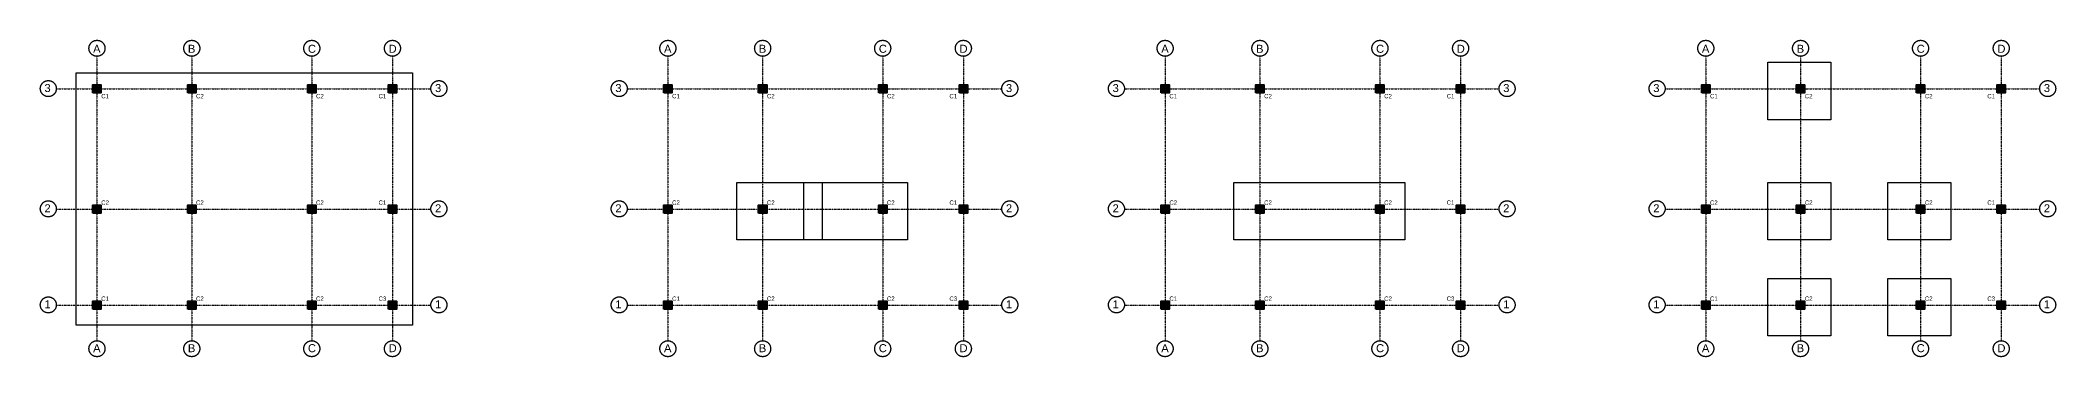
# Model space of a CAD drawing. Header units: inches. Extents: x 115570 to 265311, y 61168 to 314550.
# Drawn here: x 195852 to 198875, y 85939 to 86414 of the extents above; entities that cross this region are included whole.
import ezdxf

# ---------------------------------------------------------------- set-up
doc = ezdxf.new("R2010")
doc.units = ezdxf.units.IN
doc.header["$MEASUREMENT"] = 0
doc.linetypes.add('ACAD_ISO08W100', pattern=[36, 24, -3, 6, -3])
doc.layers.get('0').update_dxf_attribs({"lineweight": 25})
doc.layers.add('0 Footing (F1)', color=7, linetype='Continuous')
doc.layers.add('0 wall', color=7, linetype='Continuous', lineweight=40)
doc.layers.add('0_center line', color=4, linetype='ACAD_ISO08W100', transparency=0.5)
doc.styles.get("Standard").update_dxf_attribs({"font": 'arial.ttf'})

msp = doc.modelspace()

# ---------------------------------------------------------------- hatches: boundary and pattern name
at = {"transparency": 33554587}
h = msp.add_hatch(color=256, dxfattribs=at)
h.dxf.hatch_style = 1
h.paths.add_polyline_path([(195942.98, 86347.21), (195942.98, 86335.21), (195930.98, 86335.21), (195930.98, 86347.21)])
h = msp.add_hatch(color=256, dxfattribs=at)
h.dxf.hatch_style = 1
h.paths.add_polyline_path([(196085.16, 86347.21), (196085.16, 86335.21), (196073.16, 86335.21), (196073.16, 86347.21)])
h = msp.add_hatch(color=256, dxfattribs=at)
h.dxf.hatch_style = 1
h.paths.add_polyline_path([(196265.16, 86347.21), (196265.16, 86335.21), (196253.16, 86335.21), (196253.16, 86347.21)])
h = msp.add_hatch(color=256, dxfattribs=at)
h.dxf.hatch_style = 1
h.paths.add_polyline_path([(196386.16, 86347.21), (196386.16, 86335.21), (196374.16, 86335.21), (196374.16, 86347.21)])
h = msp.add_hatch(color=256, dxfattribs=at)
h.dxf.hatch_style = 1
h.paths.add_polyline_path([(196799.23, 86347.21), (196799.23, 86335.21), (196787.23, 86335.21), (196787.23, 86347.21)])
h = msp.add_hatch(color=256, dxfattribs=at)
h.dxf.hatch_style = 1
h.paths.add_polyline_path([(196941.42, 86347.21), (196941.42, 86335.21), (196929.42, 86335.21), (196929.42, 86347.21)])
h = msp.add_hatch(color=256, dxfattribs=at)
h.dxf.hatch_style = 1
h.paths.add_polyline_path([(197121.42, 86347.21), (197121.42, 86335.21), (197109.42, 86335.21), (197109.42, 86347.21)])
h = msp.add_hatch(color=256, dxfattribs=at)
h.dxf.hatch_style = 1
h.paths.add_polyline_path([(197242.42, 86347.21), (197242.42, 86335.21), (197230.42, 86335.21), (197230.42, 86347.21)])
h = msp.add_hatch(color=256, dxfattribs=at)
h.dxf.hatch_style = 1
h.paths.add_polyline_path([(197545.02, 86347.21), (197545.02, 86335.21), (197533.02, 86335.21), (197533.02, 86347.21)])
h = msp.add_hatch(color=256, dxfattribs=at)
h.dxf.hatch_style = 1
h.paths.add_polyline_path([(197687.21, 86347.21), (197687.21, 86335.21), (197675.21, 86335.21), (197675.21, 86347.21)])
h = msp.add_hatch(color=256, dxfattribs=at)
h.dxf.hatch_style = 1
h.paths.add_polyline_path([(197867.21, 86347.21), (197867.21, 86335.21), (197855.21, 86335.21), (197855.21, 86347.21)])
h = msp.add_hatch(color=256, dxfattribs=at)
h.dxf.hatch_style = 1
h.paths.add_polyline_path([(197988.21, 86347.21), (197988.21, 86335.21), (197976.21, 86335.21), (197976.21, 86347.21)])
h = msp.add_hatch(color=256, dxfattribs=at)
h.dxf.hatch_style = 1
h.paths.add_polyline_path([(198355.91, 86347.21), (198355.91, 86335.21), (198343.91, 86335.21), (198343.91, 86347.21)])
h = msp.add_hatch(color=256, dxfattribs=at)
h.dxf.hatch_style = 1
h.paths.add_polyline_path([(198498.09, 86347.21), (198498.09, 86335.21), (198486.09, 86335.21), (198486.09, 86347.21)])
h = msp.add_hatch(color=256, dxfattribs=at)
h.dxf.hatch_style = 1
h.paths.add_polyline_path([(198678.09, 86347.21), (198678.09, 86335.21), (198666.09, 86335.21), (198666.09, 86347.21)])
h = msp.add_hatch(color=256, dxfattribs=at)
h.dxf.hatch_style = 1
h.paths.add_polyline_path([(198799.09, 86347.21), (198799.09, 86335.21), (198787.09, 86335.21), (198787.09, 86347.21)])
h = msp.add_hatch(color=256, dxfattribs=at)
h.dxf.hatch_style = 1
h.paths.add_polyline_path([(195942.98, 86166.78), (195942.98, 86154.78), (195930.98, 86154.78), (195930.98, 86166.78)])
h = msp.add_hatch(color=256, dxfattribs=at)
h.dxf.hatch_style = 1
h.paths.add_polyline_path([(196085.16, 86166.78), (196085.16, 86154.78), (196073.16, 86154.78), (196073.16, 86166.78)])
h = msp.add_hatch(color=256, dxfattribs=at)
h.dxf.hatch_style = 1
h.paths.add_polyline_path([(196265.16, 86166.78), (196265.16, 86154.78), (196253.16, 86154.78), (196253.16, 86166.78)])
h = msp.add_hatch(color=256, dxfattribs=at)
h.dxf.hatch_style = 1
h.paths.add_polyline_path([(196386.16, 86166.78), (196386.16, 86154.78), (196374.16, 86154.78), (196374.16, 86166.78)])
h = msp.add_hatch(color=256, dxfattribs=at)
h.dxf.hatch_style = 1
h.paths.add_polyline_path([(196799.23, 86166.78), (196799.23, 86154.78), (196787.23, 86154.78), (196787.23, 86166.78)])
h = msp.add_hatch(color=256, dxfattribs=at)
h.dxf.hatch_style = 1
h.paths.add_polyline_path([(196941.42, 86166.78), (196941.42, 86154.78), (196929.42, 86154.78), (196929.42, 86166.78)])
h = msp.add_hatch(color=256, dxfattribs=at)
h.dxf.hatch_style = 1
h.paths.add_polyline_path([(197121.42, 86166.78), (197121.42, 86154.78), (197109.42, 86154.78), (197109.42, 86166.78)])
h = msp.add_hatch(color=256, dxfattribs=at)
h.dxf.hatch_style = 1
h.paths.add_polyline_path([(197242.42, 86166.78), (197242.42, 86154.78), (197230.42, 86154.78), (197230.42, 86166.78)])
h = msp.add_hatch(color=256, dxfattribs=at)
h.dxf.hatch_style = 1
h.paths.add_polyline_path([(197545.02, 86166.78), (197545.02, 86154.78), (197533.02, 86154.78), (197533.02, 86166.78)])
h = msp.add_hatch(color=256, dxfattribs=at)
h.dxf.hatch_style = 1
h.paths.add_polyline_path([(197687.21, 86166.78), (197687.21, 86154.78), (197675.21, 86154.78), (197675.21, 86166.78)])
h = msp.add_hatch(color=256, dxfattribs=at)
h.dxf.hatch_style = 1
h.paths.add_polyline_path([(197867.21, 86166.78), (197867.21, 86154.78), (197855.21, 86154.78), (197855.21, 86166.78)])
h = msp.add_hatch(color=256, dxfattribs=at)
h.dxf.hatch_style = 1
h.paths.add_polyline_path([(197988.21, 86166.78), (197988.21, 86154.78), (197976.21, 86154.78), (197976.21, 86166.78)])
h = msp.add_hatch(color=256, dxfattribs=at)
h.dxf.hatch_style = 1
h.paths.add_polyline_path([(198355.91, 86166.78), (198355.91, 86154.78), (198343.91, 86154.78), (198343.91, 86166.78)])
h = msp.add_hatch(color=256, dxfattribs=at)
h.dxf.hatch_style = 1
h.paths.add_polyline_path([(198498.09, 86166.78), (198498.09, 86154.78), (198486.09, 86154.78), (198486.09, 86166.78)])
h = msp.add_hatch(color=256, dxfattribs=at)
h.dxf.hatch_style = 1
h.paths.add_polyline_path([(198678.09, 86166.78), (198678.09, 86154.78), (198666.09, 86154.78), (198666.09, 86166.78)])
h = msp.add_hatch(color=256, dxfattribs=at)
h.dxf.hatch_style = 1
h.paths.add_polyline_path([(198799.09, 86166.78), (198799.09, 86154.78), (198787.09, 86154.78), (198787.09, 86166.78)])
h = msp.add_hatch(color=256, dxfattribs=at)
h.dxf.hatch_style = 1
h.paths.add_polyline_path([(195942.98, 86022.68), (195942.98, 86010.68), (195930.98, 86010.68), (195930.98, 86022.68)])
h = msp.add_hatch(color=256, dxfattribs=at)
h.dxf.hatch_style = 1
h.paths.add_polyline_path([(196085.16, 86022.68), (196085.16, 86010.68), (196073.16, 86010.68), (196073.16, 86022.68)])
h = msp.add_hatch(color=256, dxfattribs=at)
h.dxf.hatch_style = 1
h.paths.add_polyline_path([(196265.16, 86022.68), (196265.16, 86010.68), (196253.16, 86010.68), (196253.16, 86022.68)])
h = msp.add_hatch(color=256, dxfattribs=at)
h.dxf.hatch_style = 1
h.paths.add_polyline_path([(196386.16, 86022.68), (196386.16, 86010.68), (196374.16, 86010.68), (196374.16, 86022.68)])
h = msp.add_hatch(color=256, dxfattribs=at)
h.dxf.hatch_style = 1
h.paths.add_polyline_path([(196799.23, 86022.68), (196799.23, 86010.68), (196787.23, 86010.68), (196787.23, 86022.68)])
h = msp.add_hatch(color=256, dxfattribs=at)
h.dxf.hatch_style = 1
h.paths.add_polyline_path([(196941.42, 86022.68), (196941.42, 86010.68), (196929.42, 86010.68), (196929.42, 86022.68)])
h = msp.add_hatch(color=256, dxfattribs=at)
h.dxf.hatch_style = 1
h.paths.add_polyline_path([(197121.42, 86022.68), (197121.42, 86010.68), (197109.42, 86010.68), (197109.42, 86022.68)])
h = msp.add_hatch(color=256, dxfattribs=at)
h.dxf.hatch_style = 1
h.paths.add_polyline_path([(197242.42, 86022.68), (197242.42, 86010.68), (197230.42, 86010.68), (197230.42, 86022.68)])
h = msp.add_hatch(color=256, dxfattribs=at)
h.dxf.hatch_style = 1
h.paths.add_polyline_path([(197545.02, 86022.68), (197545.02, 86010.68), (197533.02, 86010.68), (197533.02, 86022.68)])
h = msp.add_hatch(color=256, dxfattribs=at)
h.dxf.hatch_style = 1
h.paths.add_polyline_path([(197687.21, 86022.68), (197687.21, 86010.68), (197675.21, 86010.68), (197675.21, 86022.68)])
h = msp.add_hatch(color=256, dxfattribs=at)
h.dxf.hatch_style = 1
h.paths.add_polyline_path([(197867.21, 86022.68), (197867.21, 86010.68), (197855.21, 86010.68), (197855.21, 86022.68)])
h = msp.add_hatch(color=256, dxfattribs=at)
h.dxf.hatch_style = 1
h.paths.add_polyline_path([(197988.21, 86022.68), (197988.21, 86010.68), (197976.21, 86010.68), (197976.21, 86022.68)])
h = msp.add_hatch(color=256, dxfattribs=at)
h.dxf.hatch_style = 1
h.paths.add_polyline_path([(198355.91, 86022.68), (198355.91, 86010.68), (198343.91, 86010.68), (198343.91, 86022.68)])
h = msp.add_hatch(color=256, dxfattribs=at)
h.dxf.hatch_style = 1
h.paths.add_polyline_path([(198498.09, 86022.68), (198498.09, 86010.68), (198486.09, 86010.68), (198486.09, 86022.68)])
h = msp.add_hatch(color=256, dxfattribs=at)
h.dxf.hatch_style = 1
h.paths.add_polyline_path([(198678.09, 86022.68), (198678.09, 86010.68), (198666.09, 86010.68), (198666.09, 86022.68)])
h = msp.add_hatch(color=256, dxfattribs=at)
h.dxf.hatch_style = 1
h.paths.add_polyline_path([(198799.09, 86022.68), (198799.09, 86010.68), (198787.09, 86010.68), (198787.09, 86022.68)])

# ---------------------------------------------------------------- linework, layer by layer
at = {"color": 2}
for points in [[(195905.69, 86365.37), (196409.98, 86365.37), (196409.98, 85986.66), (195905.69, 85986.66)], [(198442.88, 86381.27), (198537.39, 86381.27), (198537.39, 86295.13), (198442.88, 86295.13)], [(196996.94, 86200.85), (197152.79, 86200.85), (197152.79, 86114.7), (196996.94, 86114.7)], [(198442.88, 86200.85), (198537.39, 86200.85), (198537.39, 86114.7), (198442.88, 86114.7)], [(198622.88, 86200.85), (198717.39, 86200.85), (198717.39, 86114.7), (198622.88, 86114.7)], [(198442.88, 86056.74), (198537.39, 86056.74), (198537.39, 85970.6), (198442.88, 85970.6)], [(198622.88, 86056.74), (198717.39, 86056.74), (198717.39, 85970.6), (198622.88, 85970.6)]]:
    msp.add_lwpolyline(points, close=True, dxfattribs=at)
at = {"color": 1}
for points in [[(196896.46, 86200.85), (197024.63, 86200.85), (197024.63, 86114.7), (196896.46, 86114.7)], [(197642.25, 86200.85), (197898.58, 86200.85), (197898.58, 86114.7), (197642.25, 86114.7)]]:
    msp.add_lwpolyline(points, close=True, dxfattribs=at)
at = {"layer": '0 wall'}
for points in [[(195930.98, 86335.21), (195930.98, 86347.21), (195942.98, 86347.21), (195942.98, 86335.21)], [(196073.16, 86335.21), (196073.16, 86347.21), (196085.16, 86347.21), (196085.16, 86335.21)], [(196253.16, 86335.21), (196253.16, 86347.21), (196265.16, 86347.21), (196265.16, 86335.21)], [(196374.16, 86335.21), (196374.16, 86347.21), (196386.16, 86347.21), (196386.16, 86335.21)], [(196787.23, 86335.21), (196787.23, 86347.21), (196799.23, 86347.21), (196799.23, 86335.21)], [(196929.42, 86335.21), (196929.42, 86347.21), (196941.42, 86347.21), (196941.42, 86335.21)], [(197109.42, 86335.21), (197109.42, 86347.21), (197121.42, 86347.21), (197121.42, 86335.21)], [(197230.42, 86335.21), (197230.42, 86347.21), (197242.42, 86347.21), (197242.42, 86335.21)], [(197533.02, 86335.21), (197533.02, 86347.21), (197545.02, 86347.21), (197545.02, 86335.21)], [(197675.21, 86335.21), (197675.21, 86347.21), (197687.21, 86347.21), (197687.21, 86335.21)], [(197855.21, 86335.21), (197855.21, 86347.21), (197867.21, 86347.21), (197867.21, 86335.21)], [(197976.21, 86335.21), (197976.21, 86347.21), (197988.21, 86347.21), (197988.21, 86335.21)], [(198343.91, 86335.21), (198343.91, 86347.21), (198355.91, 86347.21), (198355.91, 86335.21)], [(198486.09, 86335.21), (198486.09, 86347.21), (198498.09, 86347.21), (198498.09, 86335.21)], [(198666.09, 86335.21), (198666.09, 86347.21), (198678.09, 86347.21), (198678.09, 86335.21)], [(198787.09, 86335.21), (198787.09, 86347.21), (198799.09, 86347.21), (198799.09, 86335.21)], [(195930.98, 86154.78), (195930.98, 86166.78), (195942.98, 86166.78), (195942.98, 86154.78)], [(196073.16, 86154.78), (196073.16, 86166.78), (196085.16, 86166.78), (196085.16, 86154.78)], [(196253.16, 86154.78), (196253.16, 86166.78), (196265.16, 86166.78), (196265.16, 86154.78)], [(196374.16, 86154.78), (196374.16, 86166.78), (196386.16, 86166.78), (196386.16, 86154.78)], [(196787.23, 86154.78), (196787.23, 86166.78), (196799.23, 86166.78), (196799.23, 86154.78)], [(196929.42, 86154.78), (196929.42, 86166.78), (196941.42, 86166.78), (196941.42, 86154.78)], [(197109.42, 86154.78), (197109.42, 86166.78), (197121.42, 86166.78), (197121.42, 86154.78)], [(197230.42, 86154.78), (197230.42, 86166.78), (197242.42, 86166.78), (197242.42, 86154.78)], [(197533.02, 86154.78), (197533.02, 86166.78), (197545.02, 86166.78), (197545.02, 86154.78)], [(197675.21, 86154.78), (197675.21, 86166.78), (197687.21, 86166.78), (197687.21, 86154.78)], [(197855.21, 86154.78), (197855.21, 86166.78), (197867.21, 86166.78), (197867.21, 86154.78)], [(197976.21, 86154.78), (197976.21, 86166.78), (197988.21, 86166.78), (197988.21, 86154.78)], [(198343.91, 86154.78), (198343.91, 86166.78), (198355.91, 86166.78), (198355.91, 86154.78)], [(198486.09, 86154.78), (198486.09, 86166.78), (198498.09, 86166.78), (198498.09, 86154.78)], [(198666.09, 86154.78), (198666.09, 86166.78), (198678.09, 86166.78), (198678.09, 86154.78)], [(198787.09, 86154.78), (198787.09, 86166.78), (198799.09, 86166.78), (198799.09, 86154.78)], [(195930.98, 86010.68), (195930.98, 86022.68), (195942.98, 86022.68), (195942.98, 86010.68)], [(196073.16, 86010.68), (196073.16, 86022.68), (196085.16, 86022.68), (196085.16, 86010.68)], [(196253.16, 86010.68), (196253.16, 86022.68), (196265.16, 86022.68), (196265.16, 86010.68)], [(196374.16, 86010.68), (196374.16, 86022.68), (196386.16, 86022.68), (196386.16, 86010.68)], [(196787.23, 86010.68), (196787.23, 86022.68), (196799.23, 86022.68), (196799.23, 86010.68)], [(196929.42, 86010.68), (196929.42, 86022.68), (196941.42, 86022.68), (196941.42, 86010.68)], [(197109.42, 86010.68), (197109.42, 86022.68), (197121.42, 86022.68), (197121.42, 86010.68)], [(197230.42, 86010.68), (197230.42, 86022.68), (197242.42, 86022.68), (197242.42, 86010.68)], [(197533.02, 86010.68), (197533.02, 86022.68), (197545.02, 86022.68), (197545.02, 86010.68)], [(197675.21, 86010.68), (197675.21, 86022.68), (197687.21, 86022.68), (197687.21, 86010.68)], [(197855.21, 86010.68), (197855.21, 86022.68), (197867.21, 86022.68), (197867.21, 86010.68)], [(197976.21, 86010.68), (197976.21, 86022.68), (197988.21, 86022.68), (197988.21, 86010.68)], [(198343.91, 86010.68), (198343.91, 86022.68), (198355.91, 86022.68), (198355.91, 86010.68)], [(198486.09, 86010.68), (198486.09, 86022.68), (198498.09, 86022.68), (198498.09, 86010.68)], [(198666.09, 86010.68), (198666.09, 86022.68), (198678.09, 86022.68), (198678.09, 86010.68)], [(198787.09, 86010.68), (198787.09, 86022.68), (198799.09, 86022.68), (198799.09, 86010.68)]]:
    msp.add_lwpolyline(points, close=True, dxfattribs=at)
at = {"layer": '0_center line', "ltscale": 0.01, "transparency": 33554559}
for p, q in [((195936.98, 86390.23), (195936.98, 85963.48)), ((196079.16, 86390.23), (196079.16, 85963.48)), ((196259.16, 86390.23), (196259.16, 85963.48)), ((196380.16, 86390.23), (196380.16, 85963.48)), ((196793.23, 86390.23), (196793.23, 85963.48)), ((196935.42, 86390.23), (196935.42, 85963.48)), ((197115.42, 86390.23), (197115.42, 85963.48)), ((197236.42, 86390.23), (197236.42, 85963.48)), ((197539.02, 86390.23), (197539.02, 85963.48)), ((197681.21, 86390.23), (197681.21, 85963.48)), ((197861.21, 86390.23), (197861.21, 85963.48)), ((197982.21, 86390.23), (197982.21, 85963.48)), ((198349.91, 86390.23), (198349.91, 85963.48)), ((198492.09, 86390.23), (198492.09, 85963.48)), ((198672.09, 86390.23), (198672.09, 85963.48)), ((198793.09, 86390.23), (198793.09, 85963.48)), ((195875.98, 86341.21), (196437.84, 86341.21)), ((196732.24, 86341.21), (197294.1, 86341.21)), ((197478.02, 86341.21), (198039.88, 86341.21)), ((198288.91, 86341.21), (198850.77, 86341.21)), ((195875.98, 86160.78), (196437.84, 86160.78)), ((196732.24, 86160.78), (197294.1, 86160.78)), ((197478.02, 86160.78), (198039.88, 86160.78)), ((198288.91, 86160.78), (198850.77, 86160.78)), ((195875.98, 86016.68), (196437.84, 86016.68)), ((196732.24, 86016.68), (197294.1, 86016.68)), ((197478.02, 86016.68), (198039.88, 86016.68)), ((198288.91, 86016.68), (198850.77, 86016.68))]:
    msp.add_line(p, q, dxfattribs=at)
at = {"layer": '0_center line', "ltscale": 100, "transparency": 33554687}
for centre in [(195936.98, 86402.23), (196079.16, 86402.23), (196259.16, 86402.23), (196380.16, 86402.23), (196793.23, 86402.23), (196935.42, 86402.23), (197115.42, 86402.23), (197236.42, 86402.23), (197539.02, 86402.23), (197681.21, 86402.23), (197861.21, 86402.23), (197982.21, 86402.23), (198349.91, 86402.23), (198492.09, 86402.23), (198672.09, 86402.23), (198793.09, 86402.23), (195864, 86341.77), (196449.83, 86341.77), (196720.25, 86341.77), (197306.08, 86341.77), (197466.04, 86341.77), (198051.87, 86341.77), (198276.92, 86341.77), (198862.76, 86341.77), (195864, 86161.35), (196449.83, 86161.35), (196720.25, 86161.35), (197306.08, 86161.35), (197466.04, 86161.35), (198051.87, 86161.35), (198276.92, 86161.35), (198862.76, 86161.35), (195864, 86017.24), (196449.83, 86017.24), (196720.25, 86017.24), (197306.08, 86017.24), (197466.04, 86017.24), (198051.87, 86017.24), (198276.92, 86017.24), (198862.76, 86017.24), (195936.98, 85951.48), (196079.16, 85951.48), (196259.16, 85951.48), (196380.16, 85951.48), (196793.23, 85951.48), (196935.42, 85951.48), (197115.42, 85951.48), (197236.42, 85951.48), (197539.02, 85951.48), (197681.21, 85951.48), (197861.21, 85951.48), (197982.21, 85951.48), (198349.91, 85951.48), (198492.09, 85951.48), (198672.09, 85951.48), (198793.09, 85951.48)]:
    msp.add_circle(centre, 12, dxfattribs=at)

# ---------------------------------------------------------------- texts
at = {"layer": '0 Footing (F1)', "color": 0, "ltscale": 10, "transparency": 33554613}
for s, p in [('C1', (195943.39, 86327.16)), ('C2', (196085.58, 86327.16)), ('C2', (196265.58, 86327.16)), ('C1', (196359.29, 86327.16)), ('C1', (196799.65, 86327.16)), ('C2', (196941.83, 86327.16)), ('C2', (197121.83, 86327.16)), ('C1', (197215.54, 86327.16)), ('C1', (197545.43, 86327.16)), ('C2', (197687.62, 86327.16)), ('C2', (197867.62, 86327.16)), ('C1', (197961.33, 86327.16)), ('C1', (198356.32, 86327.16)), ('C2', (198498.51, 86327.16)), ('C2', (198678.51, 86327.16)), ('C1', (198772.22, 86327.16)), ('C2', (195943.39, 86167.5)), ('C2', (196085.58, 86167.5)), ('C2', (196265.58, 86167.5)), ('C1', (196359.29, 86167.5)), ('C2', (196799.65, 86167.5)), ('C2', (196941.83, 86167.5)), ('C2', (197121.83, 86167.5)), ('C1', (197215.54, 86167.5)), ('C2', (197545.43, 86167.5)), ('C2', (197687.62, 86167.5)), ('C2', (197867.62, 86167.5)), ('C1', (197961.33, 86167.5)), ('C2', (198356.32, 86167.5)), ('C2', (198498.51, 86167.5)), ('C2', (198678.51, 86167.5)), ('C1', (198772.22, 86167.5)), ('C1', (195943.39, 86023.39)), ('C2', (196085.58, 86023.39)), ('C2', (196265.58, 86023.39)), ('C3', (196359.29, 86023.39)), ('C1', (196799.65, 86023.39)), ('C2', (196941.83, 86023.39)), ('C2', (197121.83, 86023.39)), ('C3', (197215.54, 86023.39)), ('C1', (197545.43, 86023.39)), ('C2', (197687.62, 86023.39)), ('C2', (197867.62, 86023.39)), ('C3', (197961.33, 86023.39)), ('C1', (198356.32, 86023.39)), ('C2', (198498.51, 86023.39)), ('C2', (198678.51, 86023.39)), ('C3', (198772.22, 86023.39))]:
    msp.add_text(s, height=6.48, rotation=359.92866, dxfattribs=at).set_placement(p)
at = {"layer": '0_center line', "ltscale": 100, "transparency": 33554687}
for s, rotation, p in [('A', 0.07134, (195931.19, 86395.49)), ('B', 0.07134, (196073.38, 86395.49)), ('C', 0.07134, (196253.38, 86395.49)), ('D', 0.07134, (196374.38, 86395.49)), ('A', 0.07134, (196787.45, 86395.49)), ('B', 0.07134, (196929.64, 86395.49)), ('C', 0.07134, (197109.64, 86395.49)), ('D', 0.07134, (197230.64, 86395.49)), ('A', 0.07134, (197533.24, 86395.49)), ('B', 0.07134, (197675.42, 86395.49)), ('C', 0.07134, (197855.42, 86395.49)), ('D', 0.07134, (197976.42, 86395.49)), ('A', 0.07134, (198344.12, 86395.49)), ('B', 0.07134, (198486.31, 86395.49)), ('C', 0.07134, (198666.31, 86395.49)), ('D', 0.07134, (198787.31, 86395.49)), ('3', 359.92866, (195858.2, 86336.57)), ('3', 359.92866, (196444.03, 86336.57)), ('3', 359.92866, (196714.45, 86336.57)), ('3', 359.92866, (197300.29, 86336.57)), ('3', 359.92866, (197460.24, 86336.57)), ('3', 359.92866, (198046.07, 86336.57)), ('3', 359.92866, (198271.13, 86336.57)), ('3', 359.92866, (198856.96, 86336.57)), ('2', 359.92866, (195858.2, 86156.15)), ('2', 359.92866, (196444.03, 86156.15)), ('2', 359.92866, (196714.45, 86156.15)), ('2', 359.92866, (197300.29, 86156.15)), ('2', 359.92866, (197460.24, 86156.15)), ('2', 359.92866, (198046.07, 86156.15)), ('2', 359.92866, (198271.13, 86156.15)), ('2', 359.92866, (198856.96, 86156.15)), ('1', 359.92866, (195858.2, 86012.04)), ('1', 359.92866, (196444.03, 86012.04)), ('1', 359.92866, (196714.45, 86012.04)), ('1', 359.92866, (197300.29, 86012.04)), ('1', 359.92866, (197460.24, 86012.04)), ('1', 359.92866, (198046.07, 86012.04)), ('1', 359.92866, (198271.13, 86012.04)), ('1', 359.92866, (198856.96, 86012.04)), ('A', 359.92866, (195931.18, 85946.28)), ('B', 359.92866, (196073.37, 85946.28)), ('C', 359.92866, (196253.37, 85946.28)), ('D', 359.92866, (196374.37, 85946.28)), ('A', 359.92866, (196787.44, 85946.28)), ('B', 359.92866, (196929.62, 85946.28)), ('C', 359.92866, (197109.62, 85946.28)), ('D', 359.92866, (197230.62, 85946.28)), ('A', 359.92866, (197533.22, 85946.28)), ('B', 359.92866, (197675.41, 85946.28)), ('C', 359.92866, (197855.41, 85946.28)), ('D', 359.92866, (197976.41, 85946.28)), ('A', 359.92866, (198344.11, 85946.28)), ('B', 359.92866, (198486.29, 85946.28)), ('C', 359.92866, (198666.29, 85946.28)), ('D', 359.92866, (198787.29, 85946.28))]:
    msp.add_text(s, height=12, rotation=rotation, dxfattribs=at).set_placement(p)

doc.saveas('drawing.dxf')
